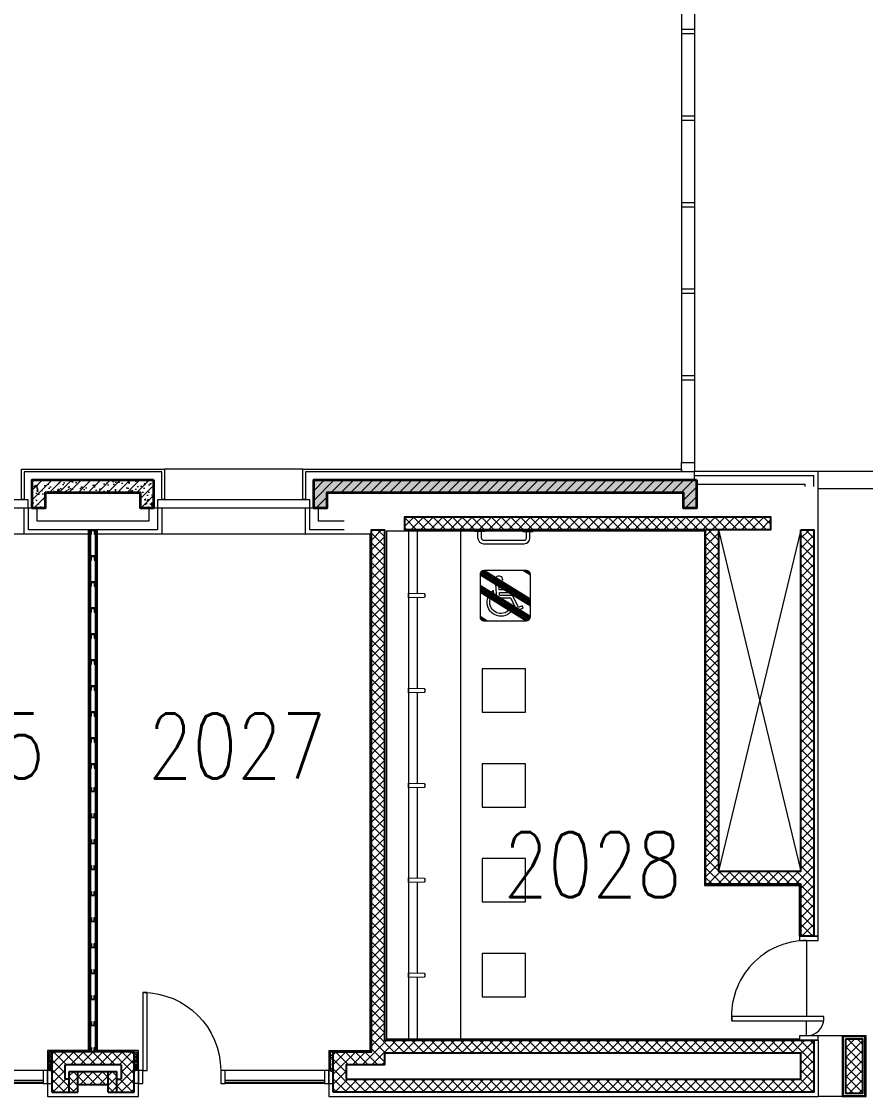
# Model space of a CAD drawing. Header units: inches. Extents: x 342932 to 557958, y 80625 to 242727.
# Drawn here: x 383682 to 393428, y 195386 to 207792 of the extents above; entities that cross this region are included whole.
import ezdxf
from ezdxf.enums import TextEntityAlignment as Align

# ---------------------------------------------------------------- set-up
doc = ezdxf.new("R2010")
doc.units = ezdxf.units.IN
doc.header["$MEASUREMENT"] = 0
for name, color, linetype, lineweight in [('First Floor$0$A-G250-G-Walls-Low-Level', 251, 'Continuous', 15), ('First Floor$0$A-G250-G-Walls-Precast-Concrete', 251, 'Continuous', 35), ('First Floor$0$A-G250-M-Walls-Blockwork', 7, 'Continuous', 25), ('First Floor$0$A-G250-M-Walls-Plasterboard-Partition', 7, 'Continuous', 9), ('First Floor$0$A-G250-M-Walls-Stone', 251, 'Continuous', 15), ('First Floor$0$A-G252-H-Internal-Walls', 251, 'Continuous', 9), ('First Floor$0$A-G262-H-Precast-Panel', 251, 'Continuous', 5), ('First Floor$0$A-G312-M-Wall-Cladding-Panel', 7, 'Continuous', 9), ('First Floor$0$A-G312-M-Wall-Finish-Plaster', 7, 'Continuous', 15), ('First Floor$0$A-G321-M-Window', 251, 'Continuous', 9), ('First Floor$0$A-G322-M-Door', 251, 'Continuous', 15), ('First Floor$0$A-G44-G-Fittings-Sanitary', 251, 'Continuous', 15), ('First Floor$0$A-Z036-G-Void-Symbology', 251, 'Continuous', 9), ('First Floor$0$A-Z420-M-People', 251, 'Continuous', 20), ('First Floor$0$Z-Z001-S-Room-Name-Identification-250', 7, 'Continuous', 15)]:
    doc.layers.add(name, color=color, linetype=linetype, lineweight=lineweight)
doc.styles.add('First Floor$0$Tag-RomanS', font='romans.shx', dxfattribs={"width": 0.8})
pattern_1 = [(50, (361382.11, 239676.52), (182.18467, -15.9391), [19.05, -209.55]), (355, (361382.11, 239676.52), (-35.2428, 191.05664), [15.24, -167.64]), (100.451, (361397.3, 239675.2), (146.9425, 175.1167), [16.19, -178.09]), (46.1842, (361382.11, 239727.32), (271.079, -42.0423), [28.575, -314.325]), (96.6356, (361404.7, 239723.82), (237.4042, 247.4256), [24.285, -267.135]), (351.184, (361382.1, 239727.32), (237.4046, 247.4251), [22.86, -251.46]), (21, (361407.51, 239714.62), (151.6149, -102.2655), [19.05, -209.55]), (326, (361407.51, 239714.62), (61.802, 184.188), [15.24, -167.64]), (71.4514, (361420.15, 239706.1), (213.4165, 81.92286), [16.19, -178.09]), (37.5, (361382.114, 239676.52), (3.0886, 84.55504), [0, -165.608, 0, -170.18, 0, -168.275]), (7.5, (361382.11, 239676.52), (66.81966, 100.18057), [0, -97.028, 0, -161.798, 0, -64.135]), (327.5, (361325.47, 239676.52), (135.590595, -5.72874), [0, -63.5, 0, -198.12, 0, -262.89]), (317.5, (361300.07, 239676.52), (148.12918, 25.4265), [0, -82.55, 0, -131.572, 0, -186.69])]
pattern_2 = [(45, (361382.11, 239676.52), (-56.1266, 56.1266), [])]
pattern_3 = [(135, (361382.11, 239676.52), (-56.1266, -56.1266), []), (225, (361382.11, 239676.52), (56.1266, -56.1266), [])]

# ---------------------------------------------------------------- blocks, each defined once
blk = doc.blocks.new('First Floor$0$Part Frame5')
for p, q in [((0, 100), (6025, 100)), ((0, 100), (0, 0)), ((0, 87, 0), (6025, 87)), ((0, 75, 0), (6025, 75)), ((6025, 25), (0, 25, 0)), ((6025, 13), (0, 13, 0)), ((6025, 0), (0, 0)), ((6025, 100), (6025, 0))]:
    blk.add_line(p, q)
at = {"elevation": 0}
for points in [[(0, 25), (0, 75), (50, 75), (50, 65), (10, 65), (10, 35), (50, 35), (50, 25)], [(300, 25), (300, 75), (350, 75), (350, 65), (310, 65), (310, 35), (350, 35), (350, 25)], [(600, 25), (600, 75), (650, 75), (650, 65), (610, 65), (610, 35), (650, 35), (650, 25)], [(900, 25), (900, 75), (950, 75), (950, 65), (910, 65), (910, 35), (950, 35), (950, 25)], [(1200, 25), (1200, 75), (1250, 75), (1250, 65), (1210, 65), (1210, 35), (1250, 35), (1250, 25)], [(1500, 25), (1500, 75), (1550, 75), (1550, 65), (1510, 65), (1510, 35), (1550, 35), (1550, 25)], [(1800, 25), (1800, 75), (1850, 75), (1850, 65), (1810, 65), (1810, 35), (1850, 35), (1850, 25)], [(2100, 25), (2100, 75), (2150, 75), (2150, 65), (2110, 65), (2110, 35), (2150, 35), (2150, 25)], [(2400, 25), (2400, 75), (2450, 75), (2450, 65), (2410, 65), (2410, 35), (2450, 35), (2450, 25)], [(2700, 25), (2700, 75), (2750, 75), (2750, 65), (2710, 65), (2710, 35), (2750, 35), (2750, 25)], [(3000, 25), (3000, 75), (3050, 75), (3050, 65), (3010, 65), (3010, 35), (3050, 35), (3050, 25)], [(3325, 25), (3325, 75), (3275, 75), (3275, 65), (3315, 65), (3315, 35), (3275, 35), (3275, 25)], [(3625, 25), (3625, 75), (3575, 75), (3575, 65), (3615, 65), (3615, 35), (3575, 35), (3575, 25)], [(3925, 25), (3925, 75), (3875, 75), (3875, 65), (3915, 65), (3915, 35), (3875, 35), (3875, 25)], [(4225, 25), (4225, 75), (4175, 75), (4175, 65), (4215, 65), (4215, 35), (4175, 35), (4175, 25)], [(4525, 25), (4525, 75), (4475, 75), (4475, 65), (4515, 65), (4515, 35), (4475, 35), (4475, 25)], [(4825, 25), (4825, 75), (4775, 75), (4775, 65), (4815, 65), (4815, 35), (4775, 35), (4775, 25)], [(5125, 25), (5125, 75), (5075, 75), (5075, 65), (5115, 65), (5115, 35), (5075, 35), (5075, 25)], [(5425, 25), (5425, 75), (5375, 75), (5375, 65), (5415, 65), (5415, 35), (5375, 35), (5375, 25)], [(5725, 25), (5725, 75), (5675, 75), (5675, 65), (5715, 65), (5715, 35), (5675, 35), (5675, 25)], [(6025, 25), (6025, 75), (5975, 75), (5975, 65), (6015, 65), (6015, 35), (5975, 35), (5975, 25)]]:
    blk.add_lwpolyline(points, close=True, dxfattribs=at)
blk = doc.blocks.new('First Floor$0$Door1-faculty offices-2200')
at = {"layer": 'First Floor$0$A-G321-M-Window'}
blk.add_lwpolyline([(50, -65), (1200, -65), (1200, -35), (50, -35)], close=True, dxfattribs=at)
at = {"layer": 'First Floor$0$A-G322-M-Door'}
for p, q in [((50, 75), (1200, 75)), ((50, -75), (1200, -75))]:
    blk.add_line(p, q, dxfattribs=at)
for points in [[(2100, 975), (2150, 975), (2150, 75), (2100, 75)], [(50, 75), (50, -75), (0, -75), (0, 75)], [(1250, 75), (1250, -75), (1200, -75), (1200, 75)], [(2200, 75), (2200, -75), (2150, -75), (2150, 75)]]:
    blk.add_lwpolyline(points, close=True, dxfattribs=at)
blk.add_arc((2150, 75), 900, 90, 180, dxfattribs=at)
blk = doc.blocks.new('First Floor$0$d31')
at = {"layer": 'First Floor$0$A-G322-M-Door', "ltscale": 0.02}
for p, q in [((35155, -41761), (35155, -42636)), ((35155, -42861), (35155, -42686))]:
    blk.add_line(p, q, dxfattribs=at)
for points in [[(35075, -41711), (35075, -41761), (35290, -41761), (35290, -41711)], [(34290, -42636), (34290, -42686), (35355, -42686), (35355, -42636)], [(35075, -42861), (35075, -42911), (35290, -42911), (35290, -42861)]]:
    blk.add_lwpolyline(points, close=True, dxfattribs=at)
for centre, radius, start, end in [((35160, -42633), 872, 90.3542, 183.5084), ((35155, -42661), 200, 270, 0)]:
    blk.add_arc(centre, radius, start, end, dxfattribs=at)
blk = doc.blocks.new('First Floor$0$Faucet-Top')
blk.add_lwpolyline([(-181, 23), (0, 27), (0, -27), (-181, -23, -0.29963), (-181, 23)], format="xyb")
blk = doc.blocks.new('First Floor$0$tag-roomname')
at = {"lineweight": 18, "ltscale": 0.01, "style": 'First Floor$0$Tag-RomanS', "width": 0.8}
blk.add_attdef('ROOM_NO_2', text='', height=3, dxfattribs=at).set_placement((0, 1.612), align=Align.MIDDLE_CENTER)
at = {"linetype": 'ByBlock', "lineweight": 15, "ltscale": 0.01, "style": 'First Floor$0$Tag-RomanS', "width": 0.8, "flags": 1}
for tag, p in [('ROOM_NAME_1', (0, -2.288)), ('ROOM_NAME_2', (0, -5.744))]:
    blk.add_attdef(tag, text='', height=2.5, dxfattribs=at).set_placement(p, align=Align.MIDDLE_CENTER)
blk = doc.blocks.new('First Floor$0$handicapped')
at = {"layer": 'First Floor$0$A-Z420-M-People'}
for p, q in [((-111, 262), (-128, 476)), ((-83, 358), (-87, 440)), ((-153, 348), (-150, 349)), ((-147, 313), (-150, 349)), ((50, 262), (-112, 262)), ((32, 358), (-83, 358)), ((-79, 294), (-81, 326)), ((-81, 326), (32, 326)), ((-79, 294), (66, 294)), ((32, 326), (32, 358)), ((50, 262), (118, 117)), ((138, 153), (70, 294)), ((60, 174), (78, 136)), ((118, 117), (195, 145)), ((183, 173), (138, 153)), ((195, 145), (183, 173))]:
    blk.add_line(p, q, dxfattribs=at)
at = {"layer": 'First Floor$0$A-Z420-M-People', "extrusion": (0, 0, -1)}
for centre, major_axis, start_param, end_param in [((-87, 480), (0, 39.9), 4.597222, 9.410379), ((-63, 214), (0, 161), 2.071147, 5.695149), ((-63, 214), (0, 130), 1.879191, 5.583263)]:
    blk.add_ellipse(centre, major_axis=major_axis, ratio=1, start_param=start_param, end_param=end_param, dxfattribs=at)
at = {"layer": 'First Floor$0$A-Z420-M-People'}
mesh = blk.add_polyface(dxfattribs=at)
corners = [(-275, 3), (-291, 14), (-273, 3), (-299, 26), (-257, 0), (-299, 26), (-257, 0), (-302, 31), (-252, 0), (-305, 48), (-227, 0), (-305, 48), (-227, 0), (-305, 330), (227, 0), (-305, 330), (227, 0), (-305, 344), (245, 3), (-305, 365), (261, 14), (-305, 389), (272, 31), (-305, 408), (276, 48), (276, 48), (-305, 408), (276, 48), (276, 48), (-305, 532), (276, 172), (-305, 532), (276, 172), (-302, 550), (276, 192), (-291, 567), (276, 215), (-275, 577), (276, 236), (-257, 581), (276, 251), (-257, 581), (276, 251), (197, 581), (276, 532), (276, 532), (276, 532), (197, 581), (276, 532), (272, 550), (223, 581), (269, 555), (227, 581), (269, 555), (227, 581), (261, 567), (244, 578), (245, 577)]
mesh.append_faces([[corners[k] for k in face] for face in [(0, 0, 2, 1), (1, 2, 4, 3), (3, 4, 6, 5), (5, 6, 8, 7), (7, 8, 10, 9), (9, 10, 12, 11), (11, 12, 14, 13), (13, 14, 16, 15), (15, 16, 18, 17), (17, 18, 20, 19), (19, 20, 22, 21), (21, 22, 24, 23), (23, 25, 28, 26), (25, 24, 27, 27), (26, 28, 30, 29), (29, 30, 32, 31), (31, 32, 34, 33), (33, 34, 36, 35), (35, 36, 38, 37), (37, 38, 40, 39), (39, 40, 42, 41), (41, 42, 44, 43), (43, 45, 48, 47), (47, 46, 49, 50), (50, 49, 51, 52), (52, 51, 53, 54), (54, 53, 55, 56), (56, 55, 57, 57)]], dxfattribs={"vtx0": -1, "vtx2": -1})
blk = doc.blocks.new('First Floor$0$grab-bar')
at = {"layer": 'First Floor$0$A-G44-G-Fittings-Sanitary'}
for p, q in [((39, -81, 0), (39, -6)), ((79, -81, 0), (79, -6)), ((104, -106, 0), (574, -106)), ((599, -81, 0), (599, -6)), ((639, -81, 0), (639, -6)), ((104, -147, 0), (574, -146, 0))]:
    blk.add_line(p, q, dxfattribs=at)
for points in [[(119, -6), (0, -6), (0, 0), (119, 0)], [(559, -6), (678, -6), (678, 0), (559, 0)]]:
    blk.add_lwpolyline(points, close=True, dxfattribs=at)
for centre, radius, start, end in [((104, -81, 0), 65, 180, 270), ((104, -81, 0), 25, 180, 270), ((574, -81, 0), 25, 270, 0), ((574, -81, 0), 65, 270, 0)]:
    blk.add_arc(centre, radius, start, end, dxfattribs=at)

msp = doc.modelspace()

# ---------------------------------------------------------------- hatches: boundary and pattern name
at = {"layer": 'First Floor$0$A-G252-H-Internal-Walls'}
h = msp.add_hatch(dxfattribs=at)
h.set_pattern_fill('ANSI37', color=256, scale=25, angle=90, style=0)
h.set_pattern_definition([(135, (361382.11, 239676.52), (-56.1266, -56.1266), []), (225, (361382.11, 239676.52), (56.1266, -56.1266), [])])
edge = h.paths.add_edge_path()
edge.add_line((392682.1, 201926.5), (392832.1, 201926.5))
edge.add_line((392832.1, 201926.5), (392832.1, 197236.5))
edge.add_line((392832.1, 197236.5), (392682.1, 197236.5))
edge.add_line((392682.1, 197236.5), (392682.1, 197836.5))
edge.add_line((392682.1, 197836.5), (391582.1, 197836.5))
edge.add_line((391582.1, 197836.5), (391582.1, 201926.5))
edge.add_line((391582.1, 201926.5), (388107.1, 201926.5))
edge.add_line((388107.1, 201926.5), (388107.1, 202076.5))
edge.add_line((388107.1, 202076.5), (391582.1, 202076.5))
edge.add_line((391582.1, 202076.5), (392332.1, 202076.5))
edge.add_line((392332.1, 202076.5), (392332.1, 201926.5))
edge.add_line((392332.1, 201926.5), (391732.1, 201926.5))
edge.add_line((391732.1, 201926.5), (391732.1, 197986.5))
edge.add_line((391732.1, 197986.5), (392682.1, 197986.5))
edge.add_line((392682.1, 197986.5), (392681.5, 201926.5))
h = msp.add_hatch(dxfattribs=at)
h.set_pattern_fill('ANSI37', color=256, scale=25, angle=90, style=0)
h.set_pattern_definition(pattern_3)
h.paths.add_polyline_path([(387872.1, 201926.5), (387722.1, 201926.5), (387722.1, 198926.5), (387872.1, 198926.5)])
h.paths.add_polyline_path([(387872.1, 198926.5), (387722.1, 198926.5), (387722.1, 195901.5), (387424.7, 195901.5, 0.0473517), (387443.6, 195751.5), (387872.1, 195751.5), (387872.1, 195886.5), (387882.1, 195886.5), (387882.1, 196036.5), (387872.1, 196036.5)])
h.paths.add_polyline_path([(392832.1, 196036.5), (392632.1, 196036.5), (387882.1, 196036.5), (387882.1, 195886.5), (392682.1, 195886.5), (392682.1, 195676.5), (392832.1, 195676.5)])
h.paths.add_polyline_path([(392832.1, 195676.5), (392682.1, 195676.5), (392682.1, 195586.5), (387882.1, 195586.5), (387882.1, 195436.5), (392832.1, 195436.5)])
h.paths.add_polyline_path([(387499.9, 195586.5), (387432.1, 195586.5), (387432.1, 195676.5), (387282.1, 195676.5), (387282.1, 195436.5), (387591.6, 195436.5, -0.0550989)])
h.paths.add_polyline_path([(387882.1, 195586.5), (387499.9, 195586.5, 0.0550989), (387591.6, 195436.5), (387882.1, 195436.5)])
h.paths.add_polyline_path([(387424.7, 195901.5), (387282.1, 195901.5), (387282.1, 195676.5), (387432.1, 195676.5), (387432.1, 195751.5), (387443.6, 195751.5, -0.0473517)])
h = msp.add_hatch(dxfattribs=at)
h.set_pattern_fill('ANSI37', color=256, scale=25, angle=90, style=0)
h.set_pattern_definition(pattern_3)
h.paths.add_polyline_path([(393196.1, 196048.5), (393196.1, 195424.5), (393396.1, 195424.5), (393396.1, 196048.5)])
h = msp.add_hatch(dxfattribs=at)
h.set_pattern_fill('AR-CONC', color=256, scale=0.3, angle=90, style=0)
h.set_pattern_definition([(140, (364632.114, 239676.52), (4.781726, 54.6554), [5.715, -62.865]), (85, (364632.114, 239676.52), (-57.31699, -10.57285), [4.572, -50.292]), (190.451, (364632.51, 239681.076), (-52.535006, 44.08275), [4.857, -53.427]), (136.1842, (364616.874, 239676.52), (12.6127, 81.32371), [8.5725, -94.2975]), (186.6356, (364617.925, 239683.3), (-74.22767, 71.22127), [7.2855, -80.1405]), (81.184, (364616.87, 239676.52), (-74.22754, 71.22138), [6.858, -75.438]), (111, (364620.684, 239684.14), (30.679656, 45.484464), [5.715, -62.865]), (56, (364620.684, 239684.14), (-55.25639, 18.54061), [4.572, -50.292]), (161.4514, (364623.24, 239687.93), (-24.57686, 64.02495), [4.857, -53.427]), (127.5, (364632.114, 239676.522), (-25.366512, 0.926581), [0, -49.6824, 0, -51.054, 0, -50.4825]), (97.5, (364632.114, 239676.522), (-30.054172, 20.045899), [0, -29.1084, 0, -48.5394, 0, -19.2405]), (57.5, (364632.114, 239659.53), (1.718623, 40.6771786), [0, -19.05, 0, -59.436, 0, -78.867]), (47.5, (364632.114, 239651.91), (-7.627947, 44.438754), [0, -24.765, 0, -39.4716, 0, -56.007])])
h.paths.add_polyline_path([(383997.1, 195686.5), (384032.1, 195686.5), (384032.1, 195901.5), (383997.1, 195901.5)])
h = msp.add_hatch(dxfattribs=at)
h.set_pattern_fill('ANSI37', color=256, scale=25, angle=90, style=0)
h.set_pattern_definition(pattern_3)
h.paths.add_polyline_path([(384832.1, 195586.5), (384782.1, 195586.5), (384782.1, 195436.5), (384982.1, 195436.5), (384982.1, 195901.5), (384032.1, 195901.5), (384032.1, 195436.5), (384232.1, 195436.5), (384232.1, 195586.5), (384182.1, 195586.5), (384182.1, 195751.5), (384832.1, 195751.5)])
h.paths.add_polyline_path([(384232.1, 195436.5), (384332.1, 195436.5), (384332.1, 195676.5), (384232.1, 195676.5)], flags=17)
h.paths.add_polyline_path([(384332.1, 195676.5), (384332.1, 195526.5), (384682.1, 195526.5), (384682.1, 195676.5)], flags=17)
h.paths.add_polyline_path([(384782.1, 195676.5), (384682.1, 195676.5), (384682.1, 195436.5), (384782.1, 195436.5)], flags=17)
h = msp.add_hatch(dxfattribs=at)
h.set_pattern_fill('AR-CONC', color=256, scale=0.3, angle=90, style=0)
h.set_pattern_definition([(40, (404382.113, 239676.52), (-4.781726, 54.6554), [5.715, -62.865]), (95, (404382.113, 239676.52), (57.31699, -10.57285), [4.572, -50.292]), (349.549, (404381.715, 239681.076), (52.535006, 44.08275), [4.857, -53.427]), (43.8158, (404397.353, 239676.52), (-12.6127, 81.32371), [8.5725, -94.2975]), (353.3644, (404396.3, 239683.3), (74.22767, 71.22127), [7.2855, -80.1405]), (98.816, (404397.35, 239676.52), (74.22754, 71.22138), [6.858, -75.438]), (69, (404393.543, 239684.14), (-30.679656, 45.484464), [5.715, -62.865]), (124, (404393.543, 239684.14), (55.25639, 18.54061), [4.572, -50.292]), (18.5486, (404390.987, 239687.93), (24.57686, 64.02495), [4.857, -53.427]), (52.5, (404382.113, 239676.522), (25.366512, 0.926581), [0, -49.6824, 0, -51.054, 0, -50.4825]), (82.5, (404382.113, 239676.522), (30.054172, 20.045899), [0, -29.1084, 0, -48.5394, 0, -19.2405]), (122.5, (404382.113, 239659.53), (-1.718623, 40.6771786), [0, -19.05, 0, -59.436, 0, -78.867]), (132.5, (404382.113, 239651.91), (7.627947, 44.438754), [0, -24.765, 0, -39.4716, 0, -56.007])])
h.paths.add_polyline_path([(385017.1, 195686.5), (384982.1, 195686.5), (384982.1, 195901.5), (385017.1, 195901.5)])
h = msp.add_hatch(dxfattribs=at)
h.set_pattern_fill('AR-CONC', color=256, scale=0.3, angle=90, style=0)
h.set_pattern_definition([(40, (404382.113, 239676.52), (-4.781726, 54.6554), [5.715, -62.865]), (95, (404382.113, 239676.52), (57.31699, -10.57285), [4.572, -50.292]), (349.549, (404381.715, 239681.076), (52.535006, 44.08275), [4.857, -53.427]), (43.8158, (404397.353, 239676.52), (-12.6127, 81.32371), [8.5725, -94.2975]), (353.3644, (404396.3, 239683.3), (74.22767, 71.22127), [7.2855, -80.1405]), (98.816, (404397.35, 239676.52), (74.22754, 71.22138), [6.858, -75.438]), (69, (404393.543, 239684.14), (-30.679656, 45.484464), [5.715, -62.865]), (124, (404393.543, 239684.14), (55.25639, 18.54061), [4.572, -50.292]), (18.5486, (404390.987, 239687.93), (24.57686, 64.02495), [4.857, -53.427]), (52.5, (404382.113, 239676.522), (25.366512, 0.926581), [0, -49.6824, 0, -51.054, 0, -50.4825]), (82.5, (404382.113, 239676.522), (30.054172, 20.045899), [0, -29.1084, 0, -48.5394, 0, -19.2405]), (122.5, (404382.113, 239659.53), (-1.718623, 40.6771786), [0, -19.05, 0, -59.436, 0, -78.867]), (132.5, (404382.113, 239651.91), (7.627947, 44.438754), [0, -24.765, 0, -39.4716, 0, -56.007])])
h.paths.add_polyline_path([(387282.1, 195676.5), (387247.1, 195676.5), (387247.1, 195901.5), (387282.1, 195901.5)])
at = {"layer": 'First Floor$0$A-G262-H-Precast-Panel'}
h = msp.add_hatch(dxfattribs=at)
h.set_pattern_fill('AR-CONC', color=256, style=0)
h.set_pattern_definition(pattern_1)
h.paths.add_polyline_path([(385207.1, 202501.5), (385207.1, 202176.5), (385057.1, 202176.5), (385057.1, 202351.5), (383957.1, 202351.5), (383957.1, 202176.5), (383807.1, 202176.5), (383807.1, 202501.5)])
h = msp.add_hatch(dxfattribs=at)
h.set_pattern_fill('ANSI31', color=256, scale=25, style=0)
h.set_pattern_definition(pattern_2)
h.paths.add_polyline_path([(385207.1, 202501.5), (385207.1, 202176.5), (385057.1, 202176.5), (385057.1, 202351.5), (383957.1, 202351.5), (383957.1, 202176.5), (383807.1, 202176.5), (383807.1, 202501.5)])
h = msp.add_hatch(dxfattribs=at)
h.set_pattern_fill('AR-CONC', color=256, style=0)
h.set_pattern_definition(pattern_1)
h.paths.add_polyline_path([(391477.1, 202501.5), (391477.1, 202176.5), (391327.1, 202176.5), (391327.1, 202351.5), (387207.1, 202351.5), (387207.1, 202176.5), (387057.1, 202176.5), (387057.1, 202501.5)])
h = msp.add_hatch(dxfattribs=at)
h.set_pattern_fill('ANSI31', color=256, scale=25, style=0)
h.set_pattern_definition(pattern_2)
h.paths.add_polyline_path([(391477.1, 202501.5), (391477.1, 202176.5), (391327.1, 202176.5), (391327.1, 202351.5), (387207.1, 202351.5), (387207.1, 202176.5), (387057.1, 202176.5), (387057.1, 202501.5)])

# ---------------------------------------------------------------- linework, layer by layer
at = {"layer": 'First Floor$0$A-G250-G-Walls-Low-Level'}
for p, q in [((386932.1, 202626.5), (385332.1, 202626.5)), ((392882.1, 202601.5, 0), (394823, 202601.5, 0)), ((392882.1, 202401.5, 0), (395009.6, 202401.5, 0)), ((383712.1, 201876.5), (382052.1, 201876.5, 0)), ((386962.1, 201876.5), (385302.1, 201876.5, 0)), ((393158.1, 196086.5), (392882.1, 196086.5)), ((393158.1, 195386.5), (392882.1, 195386.5))]:
    msp.add_line(p, q, dxfattribs=at)
at = {"layer": 'First Floor$0$A-G250-G-Walls-Precast-Concrete'}
for points in [[(385207.1, 202501.5), (385207.1, 202176.5), (385057.1, 202176.5), (385057.1, 202351.5), (383957.1, 202351.5), (383957.1, 202176.5), (383807.1, 202176.5), (383807.1, 202501.5), (385207.1, 202501.5)], [(391477.1, 202501.5), (391477.1, 202176.5), (391327.1, 202176.5), (391327.1, 202351.5), (387207.1, 202351.5), (387207.1, 202176.5), (387057.1, 202176.5), (387057.1, 202501.5), (391477.1, 202501.5)]]:
    msp.add_lwpolyline(points, dxfattribs=at)
at = {"layer": 'First Floor$0$A-G250-M-Walls-Blockwork'}
for p, q in [((384982.1, 195901.5, 0), (384032.1, 195901.5, 0)), ((384032.1, 195901.5, 0), (384032.1, 195436.5)), ((384982.1, 195436.5), (384982.1, 195901.5, 0)), ((384832.1, 195751.5, 0), (384182.1, 195751.5, 0)), ((384182.1, 195751.5, 0), (384182.1, 195586.5)), ((384232.1, 195436.5), (384232.1, 195676.5)), ((384232.1, 195676.5), (384782.1, 195676.5)), ((384332.1, 195436.5), (384332.1, 195676.5)), ((384682.1, 195436.5), (384682.1, 195676.5)), ((384782.1, 195436.5), (384782.1, 195676.5)), ((384832.1, 195751.5, 0), (384832.1, 195586.5)), ((384232.1, 195586.5), (384182.1, 195586.5)), ((384332.1, 195526.5), (384682.1, 195526.5)), ((384782.1, 195586.5), (384832.1, 195586.5)), ((384032.1, 195436.5), (384332.1, 195436.5)), ((384682.1, 195436.5), (384982.1, 195436.5))]:
    msp.add_line(p, q, dxfattribs=at)
for points in [[(388107.1, 202076.5), (392332.1, 202076.5), (392332.1, 201926.5), (388107.1, 201926.5)], [(387282.1, 195436.5), (387282.1, 195901.5), (387722.1, 195901.5), (387722.1, 201926.5), (387872.1, 201926.5), (387872.1, 196036.5), (392832.1, 196036.5), (392832.1, 195436.5)]]:
    msp.add_lwpolyline(points, close=True, dxfattribs=at)
at = {"layer": 'First Floor$0$A-G250-M-Walls-Blockwork', "elevation": 0}
for points in [[(392682.1, 201926.5), (392832.1, 201926.5), (392832.1, 197236.5), (392682.1, 197236.5), (392682.1, 197836.5), (391582.1, 197836.5), (391582.1, 201926.5), (388107.1, 201926.5), (388107.1, 202076.5), (391582.1, 202076.5), (392332.1, 202076.5), (392332.1, 201926.5), (391732.1, 201926.5), (391732.1, 197986.5), (392682.1, 197986.5), (392681.5, 201926.5)], [(387872.1, 195886.5), (387872.1, 195751.5), (387432.1, 195751.5), (387432.1, 195586.5), (392682.1, 195586.5), (392682.1, 195886.5), (387872.1, 195886.5)]]:
    msp.add_lwpolyline(points, dxfattribs=at)
msp.add_lwpolyline([(393196.1, 196048.5), (393196.1, 195424.5), (393396.1, 195424.5), (393396.1, 196048.5)], close=True, dxfattribs=at)
at = {"layer": 'First Floor$0$A-G250-M-Walls-Stone', "elevation": 0}
for points in [[(389502.1, 200321.5), (389002.1, 200321.5), (389002.1, 199821.5), (389502.1, 199821.5)], [(389502.1, 199226.5), (389002.1, 199226.5), (389002.1, 198726.5), (389502.1, 198726.5)], [(389502.1, 198131.5), (389002.1, 198131.5), (389002.1, 197631.5), (389502.1, 197631.5)], [(389502.1, 197036.5), (389002.1, 197036.5), (389002.1, 196536.5), (389502.1, 196536.5)]]:
    msp.add_lwpolyline(points, close=True, dxfattribs=at)
at = {"layer": 'First Floor$0$A-G312-M-Wall-Cladding-Panel'}
for points in [[(385302.1, 202276.5), (385302.1, 202596.5), (383712.1, 202596.5), (383712.1, 202276.5), (383682.1, 202276.5), (383682.1, 202626.5), (385332.1, 202626.5), (385332.1, 202276.5)], [(386932.1, 202276.5), (386932.1, 202626.5), (391302.9, 202626.5), (391302.9, 202596.5), (386962.1, 202596.5), (386962.1, 202276.5)]]:
    msp.add_lwpolyline(points, close=True, dxfattribs=at)
at = {"layer": 'First Floor$0$A-G312-M-Wall-Finish-Plaster'}
for p, q in [((391451.9, 202501.5, 0), (391451.9, 202596.5, 0)), ((391452.1, 202601.5, 0), (392882.1, 202601.5, 0)), ((391503.1, 202601.5, 0), (391602.1, 202601.5, 0)), ((391602.1, 202601.5, 0), (392882.1, 202601.5, 0)), ((392882.1, 197236.5, 0), (392882.1, 202601.5)), ((391451.9, 202551.5, 0), (392832.1, 202551.5, 0)), ((392832.1, 202426.5), (392832.1, 202551.5)), ((391477.1, 202451.5, 0), (392732.1, 202451.5, 0)), ((392732.1, 202426.5), (392732.1, 202451.5, 0)), ((383712.1, 201876.5), (383712.1, 202176.5)), ((385302.1, 202176.5), (385302.1, 201876.5)), ((386962.1, 201876.5), (386962.1, 202176.5)), ((384457.1, 201876.5), (383712.1, 201876.5)), ((385302.1, 201876.5), (384557.1, 201876.5)), ((387707.1, 201876.5), (386962.1, 201876.5)), ((387707.1, 195916.5), (387707.1, 201876.5)), ((391567.1, 201911.5), (387897.1, 201911.5)), ((387897.1, 201911.5), (387897.1, 196051.5)), ((391567.1, 201911.5), (391567.1, 197821.5, 0)), ((391567.1, 197821.5, 0), (392667.1, 197821.5, 0)), ((392667.1, 197236.5, 0), (392667.1, 197821.5, 0)), ((392682.1, 197236.5), (392667.1, 197236.5)), ((392832.1, 197236.5), (392882.1, 197236.5, 0)), ((387897.1, 196051.5, 0), (392667.1, 196051.5)), ((392667.1, 196051.5), (392667.1, 196036.5)), ((392882.1, 196036.5), (392832.1, 196036.5)), ((392882.1, 196036.5), (392882.1, 195386.5, 0)), ((384457.1, 195916.5, 0), (383982.1, 195916.5, 0)), ((383982.1, 195916.5, 0), (383982.1, 195386.5)), ((383997.1, 195901.5, 0), (383997.1, 195686.5)), ((384032.1, 195901.5, 0), (383997.1, 195901.5, 0)), ((385032.1, 195916.5, 0), (384557.1, 195916.5, 0)), ((384982.1, 195901.5, 0), (385017.1, 195901.5, 0)), ((385017.1, 195686.5), (385017.1, 195901.5, 0)), ((385032.1, 195386.5), (385032.1, 195916.5, 0)), ((387232.1, 195916.5, 0), (387707.1, 195916.5, 0)), ((387232.1, 195916.5, 0), (387232.1, 195386.5, 0)), ((387247.1, 195901.5, 0), (387247.1, 195686.5, 0)), ((387247.1, 195901.5, 0), (387282.1, 195901.5, 0)), ((384032.1, 195686.5), (383982.1, 195686.5)), ((385032.1, 195686.5), (384982.1, 195686.5)), ((387232.1, 195686.5, 0), (387282.1, 195686.5, 0)), ((383982.1, 195536.5), (384032.1, 195536.5)), ((385032.1, 195536.5), (384982.1, 195536.5)), ((387232.1, 195536.5, 0), (387282.1, 195536.5, 0)), ((383982.1, 195386.5), (385032.1, 195386.5)), ((387232.1, 195386.5), (392882.1, 195386.5))]:
    msp.add_line(p, q, dxfattribs=at)
for points in [[(385257.1, 202176.5), (385252.1, 202176.5), (385252.1, 201926.5), (383762.1, 201926.5), (383762.1, 202176.5), (383757.1, 202176.5)], [(385257.1, 202176.5), (385152.1, 202176.5), (385152.1, 202026.5), (383862.1, 202026.5), (383862.1, 202176.5), (383757.1, 202176.5)], [(387407.1, 201926.5), (387012.1, 201926.5), (387012.1, 202176.5), (387007.1, 202176.5)], [(387407.1, 202026.5), (387112.1, 202026.5), (387112.1, 202176.5), (387007.1, 202176.5)]]:
    msp.add_lwpolyline(points, dxfattribs=at)
at = {"layer": 'First Floor$0$A-G312-M-Wall-Finish-Plaster', "elevation": 0}
for points in [[(393158.1, 196086.5), (393158.1, 195386.5), (393434.1, 195386.5), (393434.1, 196086.5)], [(393170.6, 196074), (393170.6, 195399), (393421.6, 195399), (393421.6, 196074)]]:
    msp.add_lwpolyline(points, close=True, dxfattribs=at)
at = {"layer": 'First Floor$0$A-G321-M-Window'}
for p, q in [((391302.1, 211651.5), (391302.1, 202701.5)), ((391452.1, 211651.5), (391452.1, 202701.5)), ((391452.1, 207701.5), (391302.1, 207701.5)), ((391452.1, 207651.5), (391302.1, 207651.5)), ((391452.1, 206701.5), (391302.1, 206701.5)), ((391452.1, 206651.5), (391302.1, 206651.5)), ((391452.1, 205701.5), (391302.1, 205701.5)), ((391452.1, 205651.5), (391302.1, 205651.5)), ((391452.3, 204701.5), (391302.1, 204701.5)), ((391452.3, 204651.5), (391302.1, 204651.5)), ((391452.1, 203701.5), (391302.1, 203701.5)), ((391452.1, 203651.5), (391302.1, 203651.5)), ((391302.1, 202596.5), (391302.1, 202701.5)), ((391302.1, 202701.5), (391452.1, 202701.5)), ((391452.1, 202596.5), (391302.1, 202596.5)), ((391452.1, 202701.5), (391452.1, 202596.5))]:
    msp.add_line(p, q, dxfattribs=at)
for points in [[(383757.1, 202176.5), (382007.1, 202176.5), (382007.1, 202276.5), (383757.1, 202276.5)], [(387007.1, 202176.5), (385257.1, 202176.5), (385257.1, 202276.5), (387007.1, 202276.5)]]:
    msp.add_lwpolyline(points, close=True, dxfattribs=at)
at = {"layer": 'First Floor$0$A-G44-G-Fittings-Sanitary'}
for p, q in [((388152.1, 201911.5, 0), (388152.1, 196051.5, 0)), ((388252.1, 201911.5, 0), (388252.1, 201191, 0)), ((388752.1, 201911.5, 0), (388752.1, 196051.5, 0)), ((388252.1, 201142, 0), (388252.1, 200096, 0)), ((388252.1, 201142, 0), (388252.1, 200643.5, 0)), ((388252.1, 200047, 0), (388252.1, 199001, 0)), ((388252.1, 198952, 0), (388252.1, 197906, 0)), ((388252.1, 197857.1, 0), (388252.1, 196811, 0)), ((388252.1, 196762.1, 0), (388252.1, 196051.5, 0))]:
    msp.add_line(p, q, dxfattribs=at)
at = {"layer": 'First Floor$0$A-Z036-G-Void-Symbology'}
for p, q in [((392681.5, 201926.5), (391732.1, 197986.5, 0)), ((391732.1, 201926.5, 0), (392682.1, 197986.5))]:
    msp.add_line(p, q, dxfattribs=at)

# ---------------------------------------------------------------- block references
at = {"layer": 'First Floor$0$A-G250-M-Walls-Plasterboard-Partition', "rotation": 90}
msp.add_blockref('First Floor$0$Part Frame5', (384557.1, 195901.5, 0), dxfattribs=at)
at = {"layer": 'First Floor$0$A-G322-M-Door'}
msp.add_blockref('First Floor$0$d31', (357592.5, 238947.5), dxfattribs=at)
at = {"layer": 'First Floor$0$A-G322-M-Door', "xscale": -1}
for p in [(383982.1, 195611.5), (387232.1, 195611.5, 0)]:
    msp.add_blockref('First Floor$0$Door1-faculty offices-2200', p, dxfattribs=at)
at = {"layer": 'First Floor$0$A-G44-G-Fittings-Sanitary'}
msp.add_blockref('First Floor$0$grab-bar', (388913.3, 201911.5), dxfattribs=at)
at = {"layer": 'First Floor$0$A-G44-G-Fittings-Sanitary', "rotation": 180}
for p in [(388152.1, 201166.5, 0), (388152.1, 200071.5, 0), (388152.1, 198976.5, 0), (388152.1, 197881.5, 0), (388152.1, 196786.5, 0)]:
    msp.add_blockref('First Floor$0$Faucet-Top', p, dxfattribs=at)
at = {"layer": 'First Floor$0$A-Z420-M-People'}
msp.add_blockref('First Floor$0$handicapped', (389281.8, 200876.2, 0), dxfattribs=at)
at = {"layer": 'First Floor$0$Z-Z001-S-Room-Name-Identification-250'}
ref = msp.add_blockref('First Floor$0$tag-roomname', (382922.7, 199029.2), dxfattribs=dict(at, xscale=250, yscale=250, zscale=250))
ref.add_attrib('ROOM_NO_2', '2025', dxfattribs={"layer": '0', "lineweight": 18, "ltscale": 0.01, "height": 750, "style": 'First Floor$0$Tag-RomanS', "width": 0.8}).set_placement((382922.7, 199432.2), align=Align.MIDDLE_CENTER)
ref = msp.add_blockref('First Floor$0$tag-roomname', (386171.4, 199029.2), dxfattribs=dict(at, xscale=250, yscale=250, zscale=250))
ref.add_attrib('ROOM_NO_2', '2027', dxfattribs={"layer": '0', "lineweight": 18, "ltscale": 0.01, "height": 750, "style": 'First Floor$0$Tag-RomanS', "width": 0.8}).set_placement((386171.4, 199432.2), align=Align.MIDDLE_CENTER)
ref = msp.add_blockref('First Floor$0$tag-roomname', (390276, 197659.4), dxfattribs=dict(at, xscale=250, yscale=250, zscale=250))
ref.add_attrib('ROOM_NO_2', '2028', dxfattribs={"layer": '0', "lineweight": 18, "ltscale": 0.01, "height": 750, "style": 'First Floor$0$Tag-RomanS', "width": 0.8}).set_placement((390276, 198062.3), align=Align.MIDDLE_CENTER)

doc.saveas('drawing.dxf')
